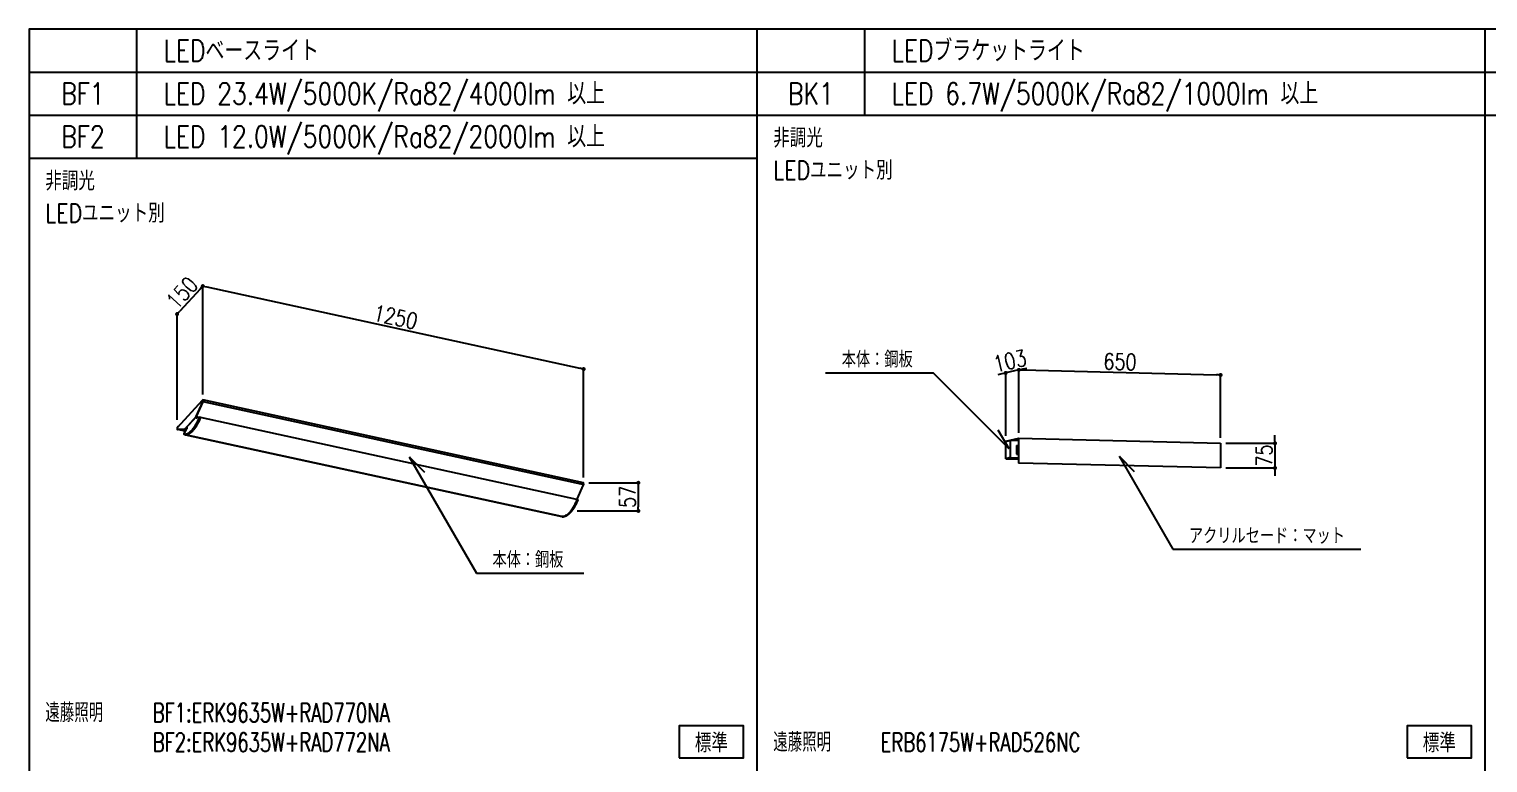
# Model space of a CAD drawing. Header units: millimetres. Extents: x 14 to 828, y 15 to 581.
# Drawn here: x 13.5 to 285, y 444.8 to 581.4 of the extents above; entities that cross this region are included whole.
import ezdxf
from ezdxf.enums import TextEntityAlignment as Align

# ---------------------------------------------------------------- set-up
doc = ezdxf.new("R2010")
doc.units = ezdxf.units.MM
doc.header["$LTSCALE"] = 0.2
doc.layers.get('Defpoints').update_dxf_attribs({"color": 5})
for name, color, linetype in [('1_シンボル', 2, 'Continuous'), ('1_寸法', 7, 'Continuous'), ('1_文字', 3, 'Continuous'), ('1_表', 7, 'Continuous')]:
    doc.layers.add(name, color=color, linetype=linetype)
doc.styles.add('Dim', font='simplex.shx', dxfattribs={"width": 0.8, "bigfont": 'extfont2.shx'})
doc.styles.get("Standard").update_dxf_attribs({"font": 'simplex.shx', "width": 0.8, "bigfont": 'extfont2.shx'})
doc.dimstyles.new('1-1', dxfattribs={"dimtxt": 3, "dimasz": 0.75, "dimexe": 0, "dimexo": 1, "dimgap": 0.5, "dimtad": 1, "dimdec": 0, "dimtxsty": 'Dim', "dimblk": 'DOT', "dimcen": 2.5, "dimadec": 0, "dimazin": 0, "dimtfac": 1, "dimtdec": 0, "dimtix": 1, "dimtmove": 2, "dimatfit": 3, "dimldrblk": '引出', "dimfxl": 1, "dimlwd": -1, "dimlwe": -1, "dimarcsym": 0})

# ---------------------------------------------------------------- blocks, each defined once
blk = doc.blocks.new('_Dot')
at = {"color": 0, "linetype": 'ByBlock', "lineweight": -2}
blk.add_line((-0.5, 0), (-1, 0), dxfattribs=at)
at = {"color": 0, "linetype": 'ByBlock', "const_width": 0.5}
blk.add_lwpolyline([(-0.25, 0, 1), (0.25, 0, 1)], format="xyb", close=True, dxfattribs=at)
blk = doc.blocks.new('*D3')
at = {"layer": '1_寸法', "color": 0, "transparency": 16777216}
for p, q in [((45.81, 513.43), (45.81, 533.6)), ((46.55, 533.44), (115.98, 518.31)), ((116.71, 497.98), (116.71, 518.15))]:
    blk.add_line(p, q, dxfattribs=at)
at = {"layer": 'Defpoints', "color": 0, "transparency": 16777216}
for p in [(116.71, 518.15), (45.81, 512.4), (116.71, 496.95)]:
    blk.add_point(p, dxfattribs=at)
at = {"layer": '1_寸法', "color": 0, "transparency": 16777216, "xscale": 0.75, "yscale": 0.75, "zscale": 0.75}
for p, rotation in [((45.81, 533.6), 167.7036180101992), ((116.71, 518.15), 347.7036180101992)]:
    blk.add_blockref('_Dot', p, dxfattribs=dict(at, rotation=rotation))
at = {"layer": '1_寸法', "color": 0, "transparency": 16777216, "insert": (81.69, 527.83), "char_height": 3, "attachment_point": 5, "rotation": 347.7036, "style": 'Dim'}
blk.add_mtext('1250', dxfattribs=at)
blk = doc.blocks.new('引出')
at = {"color": 0, "linetype": 'ByBlock', "lineweight": -2}
for p, q in [((-3.86, 1.04), (0, 0)), ((0, 0), (-1, 0))]:
    blk.add_line(p, q, dxfattribs=at)
blk = doc.blocks.new('*D4')
at = {"layer": '1_寸法', "color": 0, "transparency": 16777216}
for p, q in [((45.3, 533.04), (41.55, 528.95)), ((45.81, 513.89), (45.81, 533.6)), ((41.04, 508.69), (41.04, 528.4))]:
    blk.add_line(p, q, dxfattribs=at)
at = {"layer": 'Defpoints', "color": 0, "transparency": 16777216}
for p in [(41.04, 528.4), (45.81, 512.41), (41.04, 507.21)]:
    blk.add_point(p, dxfattribs=at)
at = {"layer": '1_寸法', "color": 0, "transparency": 16777216, "xscale": 0.75, "yscale": 0.75, "zscale": 0.75}
for p, rotation in [((45.81, 533.6), 47.50398316153963), ((41.04, 528.4), 227.5039831615396)]:
    blk.add_blockref('_Dot', p, dxfattribs=dict(at, rotation=rotation))
at = {"layer": '1_寸法', "color": 0, "transparency": 16777216, "insert": (41.95, 532.35), "char_height": 3, "attachment_point": 5, "rotation": 47.504, "style": 'Dim'}
blk.add_mtext('150', dxfattribs=at)
blk = doc.blocks.new('*D5')
at = {"layer": '1_寸法', "color": 0, "transparency": 16777216}
for p, q in [((117.69, 496.98), (126.89, 496.98)), ((126.89, 496.23), (126.89, 492.51)), ((115.52, 491.76), (126.89, 491.76))]:
    blk.add_line(p, q, dxfattribs=at)
at = {"layer": 'Defpoints', "color": 0, "transparency": 16777216}
for p in [(116.69, 496.98), (114.52, 491.76), (126.89, 491.76)]:
    blk.add_point(p, dxfattribs=at)
at = {"layer": '1_寸法', "color": 0, "transparency": 16777216, "xscale": 0.75, "yscale": 0.75, "zscale": 0.75}
for p, rotation in [((126.89, 496.98), 90), ((126.89, 491.76), 270)]:
    blk.add_blockref('_Dot', p, dxfattribs=dict(at, rotation=rotation))
at = {"layer": '1_寸法', "color": 0, "transparency": 16777216, "insert": (124.89, 494.37), "char_height": 3, "attachment_point": 5, "rotation": 90, "style": 'Dim'}
blk.add_mtext('57', dxfattribs=at)
blk = doc.blocks.new('*D6')
at = {"layer": '1_寸法', "color": 0, "transparency": 16777216}
for p, q in [((197.73, 506.3), (197.73, 518.01)), ((198.48, 517.99), (234.52, 517.07)), ((235.27, 505.34), (235.27, 517.05))]:
    blk.add_line(p, q, dxfattribs=at)
at = {"layer": 'Defpoints', "color": 0, "transparency": 16777216}
for p in [(235.27, 517.05), (197.73, 505.29), (235.27, 504.34)]:
    blk.add_point(p, dxfattribs=at)
at = {"layer": '1_寸法', "color": 0, "transparency": 16777216, "xscale": 0.75, "yscale": 0.75, "zscale": 0.75}
for p, rotation in [((197.73, 518.01), 178.5442496262403), ((235.27, 517.05), 358.5442496262404)]:
    blk.add_blockref('_Dot', p, dxfattribs=dict(at, rotation=rotation))
at = {"layer": '1_寸法', "color": 0, "transparency": 16777216, "insert": (216.55, 519.53), "char_height": 3, "attachment_point": 5, "rotation": 358.5442, "style": 'Dim'}
blk.add_mtext('650', dxfattribs=at)
blk = doc.blocks.new('*D7')
at = {"layer": '1_寸法', "color": 0, "transparency": 16777216}
for p, q in [((194.54, 517.27), (193.81, 517.1)), ((197.73, 518.01), (195.27, 517.44)), ((195.27, 505.75), (195.27, 517.44)), ((197.73, 506.32), (197.73, 518.01)), ((198.46, 518.18), (199.19, 518.35))]:
    blk.add_line(p, q, dxfattribs=at)
at = {"layer": 'Defpoints', "color": 0, "transparency": 16777216}
for p in [(195.27, 517.44), (197.73, 505.29), (195.27, 504.72)]:
    blk.add_point(p, dxfattribs=at)
at = {"layer": '1_寸法', "color": 0, "transparency": 16777216, "xscale": 0.75, "yscale": 0.75, "zscale": 0.75}
for p, rotation in [((195.27, 517.44), 13.06926692049359), ((197.73, 518.01), 193.0692669204936)]:
    blk.add_blockref('_Dot', p, dxfattribs=dict(at, rotation=rotation))
at = {"layer": '1_寸法', "color": 0, "transparency": 16777216, "insert": (196.05, 519.67), "char_height": 3, "attachment_point": 5, "rotation": 13.0693, "style": 'Dim'}
blk.add_mtext('103', dxfattribs=at)
blk = doc.blocks.new('*D8')
at = {"layer": '1_寸法', "color": 0, "transparency": 16777216}
for p, q in [((245.4, 505.09), (245.4, 505.84)), ((236.27, 504.34), (245.4, 504.34)), ((245.4, 504.34), (245.4, 499.76)), ((236.27, 499.76), (245.4, 499.76)), ((245.4, 499.01), (245.4, 498.26))]:
    blk.add_line(p, q, dxfattribs=at)
at = {"layer": 'Defpoints', "color": 0, "transparency": 16777216}
for p in [(235.27, 504.34), (235.27, 499.76), (245.4, 499.76)]:
    blk.add_point(p, dxfattribs=at)
at = {"layer": '1_寸法', "color": 0, "transparency": 16777216, "xscale": 0.75, "yscale": 0.75, "zscale": 0.75}
for p, rotation in [((245.4, 504.34), 270), ((245.4, 499.76), 90)]:
    blk.add_blockref('_Dot', p, dxfattribs=dict(at, rotation=rotation))
at = {"layer": '1_寸法', "color": 0, "transparency": 16777216, "insert": (243.4, 502.05), "char_height": 3, "attachment_point": 5, "rotation": 90, "style": 'Dim'}
blk.add_mtext('75', dxfattribs=at)

msp = doc.modelspace()

# ---------------------------------------------------------------- linework, layer by layer
at = {"layer": '1_シンボル', "color": 7}
for points in [[(41.09, 507.28), (45.77, 512.34)], [(45.2, 509.21), (45.23, 509.2), (45.24, 509.19), (45.26, 509.17), (45.27, 509.14), (45.27, 509.11), (45.27, 509.07), (45.26, 509.02), (45.25, 508.98), (45.24, 508.93), (45.09, 508.6), (44.93, 508.28), (44.77, 507.97), (44.6, 507.68), (44.43, 507.42), (44.25, 507.17), (44.07, 506.94), (43.89, 506.73), (43.71, 506.55), (43.53, 506.39), (43.35, 506.25), (43.17, 506.14), (42.99, 506.06), (42.82, 506), (42.65, 505.96), (42.48, 505.95), (42.45, 505.96), (42.44, 505.96), (42.47, 505.95), (42.48, 505.95)], [(44.59, 509.32), (42.45, 507)], [(42.55, 505.95), (42.56, 505.94), (42.58, 505.93), (42.74, 505.94), (42.92, 505.97), (43.09, 506.04), (43.27, 506.12), (43.45, 506.23), (43.63, 506.37), (43.81, 506.53), (43.99, 506.71), (44.17, 506.92), (44.35, 507.15), (44.52, 507.39), (44.7, 507.66), (44.86, 507.95), (45.03, 508.26), (45.18, 508.58), (45.33, 508.91), (45.35, 508.95), (45.36, 509), (45.37, 509.04), (45.37, 509.09), (45.36, 509.12), (45.35, 509.15), (45.34, 509.17), (45.32, 509.18), (45.28, 509.19), (45.25, 509.19)], [(45.27, 509.09), (45.28, 509.09), (45.29, 509.07), (45.3, 509.05), (45.3, 509.02), (45.3, 508.98), (45.3, 508.95), (45.29, 508.91), (45.27, 508.88), (45.12, 508.54), (44.96, 508.22), (44.79, 507.91), (44.62, 507.63), (44.44, 507.36), (44.26, 507.12), (44.08, 506.89), (43.9, 506.7), (43.71, 506.52), (43.53, 506.37), (43.37, 506.26)], [(44.55, 509.19), (44.54, 509.18), (44.54, 509.18), (44.53, 509.18), (44.52, 509.18), (44.52, 509.19), (44.52, 509.19)], [(44.74, 509.13), (44.53, 509.18)], [(44.89, 509.21), (44.59, 509.28)], [(44.72, 509.14), (44.72, 509.1)], [(44.79, 509.18), (44.79, 509.18), (44.8, 509.19), (44.8, 509.19), (44.81, 509.19), (44.81, 509.2), (44.82, 509.2), (44.82, 509.2)], [(44.84, 509.2), (44.85, 509.21), (44.86, 509.21), (44.87, 509.21), (44.88, 509.22), (44.9, 509.22), (44.91, 509.22), (44.92, 509.22), (44.93, 509.22), (44.95, 509.22), (44.96, 509.22), (44.99, 509.22), (45, 509.22), (45.01, 509.22), (45.02, 509.22), (45.04, 509.23), (45.05, 509.23), (45.06, 509.23), (45.08, 509.23), (45.09, 509.23), (45.1, 509.22), (45.12, 509.22), (45.13, 509.22), (45.14, 509.22), (45.17, 509.21), (45.18, 509.21), (45.19, 509.21)], [(45.27, 509.07), (45.29, 509.07)], [(45.33, 509.18), (115.4, 493.93)], [(42.54, 506.58), (41.08, 506.9)], [(42.45, 505.96), (42.45, 505.96), (42.44, 505.96), (42.43, 505.96), (42.42, 505.96), (42.42, 505.97), (42.41, 505.97), (42.41, 505.97), (42.4, 505.98), (42.39, 505.99), (42.39, 505.99), (42.39, 506), (42.38, 506), (42.38, 506.01), (42.37, 506.02), (42.37, 506.02), (42.37, 506.03), (42.37, 506.04), (42.36, 506.04), (42.36, 506.05), (42.36, 506.06), (42.36, 506.07), (42.36, 506.08), (42.36, 506.09), (42.36, 506.09), (42.36, 506.1), (42.36, 506.11), (42.36, 506.12), (42.36, 506.13), (42.36, 506.14), (42.37, 506.15), (42.37, 506.16), (42.37, 506.18), (42.38, 506.21)], [(42.38, 506.21), (42.4, 506.25), (42.41, 506.29), (42.43, 506.33), (42.44, 506.37), (42.46, 506.4), (42.48, 506.44), (42.49, 506.48), (42.51, 506.52), (42.53, 506.56), (42.54, 506.59), (42.58, 506.67), (42.59, 506.71), (42.61, 506.75), (42.63, 506.78), (42.65, 506.82), (42.66, 506.86), (42.68, 506.89)], [(42.7, 506.92), (42.45, 506.97)], [(42.53, 507.09), (42.53, 507.05)], [(42.58, 505.93), (112.65, 490.68), (112.65, 490.68), (42.57, 505.93)], [(42.83, 507.1), (42.62, 507.14)], [(42.69, 506.9), (42.69, 506.9), (42.69, 506.91), (42.69, 506.92), (42.7, 506.92), (42.7, 506.93), (42.71, 506.93)], [(42.71, 506.93), (42.8, 507.04)], [(42.8, 507.04), (42.81, 507.04), (42.81, 507.05), (42.81, 507.05), (42.82, 507.06), (42.82, 507.06), (42.82, 507.07), (42.82, 507.07), (42.82, 507.08), (42.82, 507.08), (42.83, 507.09), (42.83, 507.09), (42.83, 507.1), (42.83, 507.1), (42.83, 507.11), (42.83, 507.11), (42.83, 507.12), (42.83, 507.12), (42.83, 507.13)], [(42.83, 507.13), (42.82, 507.35)], [(195.27, 501.43), (195.27, 504.72), (197.73, 505.29)], [(195.27, 504.65), (197.68, 505.21), (197.68, 500.67)], [(197.73, 500.63), (197.73, 505.29), (235.27, 504.34)], [(197.68, 504.81), (196.11, 504.85), (196.11, 501.68), (197.68, 501.64)], [(197.27, 503.96), (197.68, 503.95)], [(197.27, 503.96), (197.27, 502.29)], [(235.27, 504.34), (235.27, 499.76)], [(196.11, 501.68), (195.27, 501.43)], [(195.27, 501.43), (197.68, 501.37)], [(197.68, 502.27), (197.27, 502.28)], [(197.73, 500.63), (197.68, 500.67)], [(235.27, 499.76), (197.73, 500.63)], [(115.4, 493.93), (115.42, 493.92), (115.43, 493.9), (115.44, 493.87), (115.44, 493.83), (115.44, 493.79), (115.44, 493.75), (115.42, 493.7), (115.41, 493.66), (115.26, 493.32), (115.1, 493), (114.94, 492.7), (114.77, 492.41), (114.6, 492.14), (114.42, 491.89), (114.25, 491.66), (114.07, 491.46), (113.89, 491.27), (113.71, 491.11), (113.52, 490.98), (113.34, 490.87), (113.17, 490.78), (112.99, 490.72), (112.82, 490.69), (112.65, 490.68)], [(112.78, 490.65), (112.75, 490.66), (112.92, 490.67), (113.09, 490.7), (113.26, 490.76), (113.44, 490.85), (113.62, 490.96), (113.8, 491.09), (113.98, 491.25), (114.16, 491.44), (114.34, 491.64), (114.52, 491.87), (114.7, 492.12), (114.87, 492.39), (115.04, 492.68), (115.2, 492.98), (115.36, 493.3), (115.51, 493.64), (115.52, 493.68), (115.53, 493.73), (115.54, 493.77), (115.54, 493.81), (115.54, 493.85), (115.53, 493.88), (115.51, 493.9), (115.5, 493.91), (115.46, 493.91), (115.42, 493.92)], [(115.58, 493.64), (115.56, 493.57), (115.53, 493.51), (115.5, 493.45), (115.47, 493.38), (115.44, 493.32), (115.41, 493.25), (115.39, 493.19), (115.36, 493.13), (115.32, 493.06), (115.29, 493), (115.26, 492.94), (115.23, 492.88), (115.2, 492.82), (115.16, 492.76), (115.13, 492.69), (115.09, 492.63), (115.06, 492.57), (115.02, 492.51), (114.99, 492.45), (114.95, 492.39), (114.92, 492.33), (114.88, 492.27), (114.84, 492.22), (114.8, 492.16), (114.76, 492.1), (114.72, 492.04), (114.68, 491.98), (114.64, 491.93), (114.6, 491.87), (114.56, 491.82), (114.52, 491.76), (114.47, 491.71), (114.43, 491.65), (114.38, 491.6), (114.34, 491.54), (114.29, 491.49), (114.25, 491.44), (114.2, 491.39), (114.15, 491.34), (114.1, 491.29), (114.05, 491.24), (114, 491.2), (113.94, 491.15), (113.89, 491.1), (113.84, 491.06), (113.78, 491.02), (113.73, 490.98), (113.67, 490.94), (113.61, 490.9), (113.55, 490.86), (113.49, 490.83), (113.43, 490.8), (113.36, 490.77), (113.3, 490.74), (113.23, 490.72), (113.17, 490.69), (113.1, 490.67), (113.03, 490.66), (112.96, 490.66), (112.89, 490.66)], [(115.5, 493.91), (115.53, 493.9)], [(115.53, 493.9), (115.54, 493.9), (115.55, 493.9), (115.56, 493.89), (115.57, 493.89), (115.57, 493.88), (115.58, 493.87), (115.59, 493.87), (115.59, 493.86), (115.59, 493.85), (115.6, 493.84), (115.6, 493.84), (115.6, 493.83), (115.61, 493.82), (115.61, 493.81), (115.61, 493.8), (115.61, 493.79), (115.61, 493.79), (115.61, 493.78), (115.61, 493.77), (115.61, 493.76), (115.61, 493.75), (115.61, 493.74), (115.61, 493.73), (115.61, 493.72), (115.6, 493.7), (115.6, 493.69), (115.6, 493.67), (115.6, 493.66), (115.59, 493.66), (115.59, 493.65), (115.59, 493.65), (115.59, 493.64), (115.58, 493.63)], [(112.72, 490.68), (112.73, 490.66), (112.75, 490.66)]]:
    msp.add_lwpolyline(points, dxfattribs=at)
for points in [[(44.75, 509.14), (44.55, 509.19), (44.51, 509.2), (44.59, 509.28, 0.079166), (44.6, 509.3), (45.82, 512.03, 0.112241), (45.84, 512.11), (116.72, 496.68), (116.71, 496.94), (116.71, 496.95), (116.71, 496.96), (116.7, 496.97), (116.7, 496.98), (116.69, 496.98), (45.81, 512.41)], [(45.84, 512.11), (45.83, 512.37), (45.83, 512.38), (45.82, 512.39), (45.82, 512.4), (45.81, 512.4), (45.81, 512.41), (45.8, 512.41), (45.8, 512.4), (45.79, 512.4), (45.65, 512.24), (45.65, 512.21), (45.79, 512.36), (45.79, 512.36), (45.8, 512.36), (45.8, 512.36), (45.8, 512.36), (45.8, 512.36), (45.81, 512.36), (45.81, 512.35), (45.81, 512.35), (45.82, 512.09, -0.112241), (45.81, 512.05), (44.59, 509.33, -0.07914), (44.59, 509.32), (44.51, 509.23), (44.51, 509.2)], [(42.82, 507.36), (42.84, 507.14), (42.84, 507.13), (42.84, 507.12), (42.84, 507.11), (42.83, 507.1), (42.83, 507.09), (42.83, 507.08), (42.83, 507.08), (42.82, 507.06), (42.82, 507.05), (42.82, 507.04), (42.82, 507.04), (42.81, 507.03), (42.81, 507.02), (42.8, 507.01), (42.8, 507.01), (42.79, 507), (42.69, 506.89, 0.072484), (42.68, 506.88), (42.66, 506.82), (42.63, 506.77), (42.58, 506.65), (42.55, 506.6), (42.53, 506.54), (42.5, 506.49), (42.48, 506.43), (42.46, 506.37), (42.43, 506.31), (42.41, 506.26), (42.39, 506.2), (42.38, 506.19), (42.38, 506.18), (42.38, 506.17), (42.37, 506.17), (42.37, 506.16), (42.37, 506.15), (42.37, 506.13), (42.37, 506.12), (42.37, 506.11), (42.37, 506.1), (42.37, 506.09), (42.37, 506.08), (42.37, 506.08), (42.37, 506.07), (42.37, 506.07), (42.37, 506.06), (42.38, 506.06), (42.38, 506.05), (42.38, 506.05), (42.4, 506.05), (42.5, 506.05), (42.6, 506.05), (42.69, 506.07), (42.79, 506.1), (42.88, 506.13), (42.98, 506.17), (43.07, 506.22), (43.15, 506.27), (43.24, 506.32), (43.32, 506.38), (43.4, 506.44), (43.48, 506.5), (43.55, 506.57), (43.63, 506.64), (43.7, 506.71), (43.77, 506.78), (43.84, 506.85), (43.9, 506.93), (43.97, 507), (44.03, 507.08), (44.09, 507.16), (44.15, 507.24), (44.21, 507.32), (44.27, 507.41), (44.32, 507.49), (44.38, 507.57), (44.43, 507.66), (44.49, 507.74), (44.54, 507.83), (44.59, 507.91), (44.64, 508), (44.69, 508.09), (44.73, 508.18), (44.78, 508.27), (44.83, 508.35), (44.87, 508.44), (44.92, 508.53), (44.96, 508.63), (45, 508.72), (45.04, 508.81), (45.08, 508.9), (45.12, 508.99), (45.13, 509), (45.13, 509.01), (45.13, 509.02), (45.13, 509.02), (45.14, 509.04), (45.14, 509.05), (45.14, 509.06), (45.14, 509.07), (45.14, 509.08), (45.14, 509.09), (45.14, 509.11), (45.14, 509.11), (45.14, 509.12), (45.14, 509.12), (45.14, 509.13), (45.13, 509.14), (45.13, 509.14), (45.13, 509.15), (45.12, 509.15), (45.09, 509.16), (45.06, 509.16), (45, 509.17), (44.98, 509.17), (44.95, 509.17), (44.92, 509.17), (44.89, 509.17), (44.87, 509.16), (44.84, 509.16), (44.81, 509.15), (44.78, 509.15, 0.159174), (44.77, 509.14), (44.67, 509.03), (44.67, 509.03), (44.67, 509.03), (44.66, 509.02), (44.66, 509.02), (44.65, 509.02), (44.65, 509.02), (44.64, 509.02), (44.64, 509.02), (44.63, 509.03), (44.63, 509.03), (44.63, 509.04), (44.63, 509.04), (44.62, 509.05), (44.62, 509.05), (44.62, 509.06), (44.62, 509.07), (44.62, 509.16)], [(44.52, 509.19), (42.57, 507.08), (42.57, 507.04, 0.133306), (42.6, 507.11)], [(44.78, 509.18), (44.69, 509.07, 0.206057), (44.67, 509.03)], [(41.22, 507.46), (41.08, 507.3, 0.175564), (41.04, 507.2), (41.06, 506.94), (41.06, 506.93), (41.06, 506.92), (41.06, 506.91), (41.06, 506.91), (41.07, 506.9), (41.07, 506.9), (41.07, 506.9), (41.08, 506.9)], [(41.25, 507.45), (41.22, 507.46), (41.22, 507.42), (41.08, 507.27, 0.175571), (41.06, 507.22), (41.08, 506.96), (41.08, 506.95), (41.08, 506.95), (41.08, 506.95), (41.08, 506.95), (41.08, 506.94), (41.08, 506.94), (41.08, 506.94), (41.09, 506.94), (42.44, 507, 0.191942), (42.45, 507.01), (42.53, 507.09), (42.57, 507.08)], [(42.54, 506.58), (41.08, 506.9), (42.44, 506.96, 0.191939), (42.45, 506.97), (42.53, 507.05), (42.57, 507.04), (42.77, 507)], [(115.5, 493.91), (116.71, 496.6, 0.112251), (116.72, 496.68)], [(113.8, 491.2), (113.88, 491.27), (114.07, 491.44), (114.25, 491.64), (114.43, 491.86), (114.61, 492.1), (114.79, 492.37), (114.96, 492.65), (115.13, 492.96), (115.29, 493.28), (115.44, 493.62, 0.285522), (115.44, 493.8)], [(112.74, 490.66), (112.78, 490.65), (112.78, 490.65, 0.12817), (112.81, 490.65)]]:
    msp.add_lwpolyline(points, format="xyb", dxfattribs=at)
at = {"layer": '1_文字'}
for p, q in [((161.76, 517.45), (181.76, 517.45)), ((195.9, 503.31), (181.76, 517.45)), ((195.9, 503.31), (193.9, 506.78)), ((84.24, 501.81), (87.07, 498.98)), ((84.24, 501.81), (96.74, 480.16)), ((216.38, 501.93), (219.21, 499.11)), ((216.38, 501.93), (226.38, 484.61)), ((226.38, 484.61), (261.38, 484.61)), ((96.74, 480.16), (116.74, 480.16))]:
    msp.add_line(p, q, dxfattribs=at)
at = {"layer": '1_文字', "linetype": 'Continuous'}
for points in [[(134.49, 445.75), (146.49, 445.75), (146.49, 451.75), (134.49, 451.75)], [(269.99, 445.75), (281.99, 445.75), (281.99, 451.75), (269.99, 451.75)]]:
    msp.add_lwpolyline(points, close=True, dxfattribs=at)
at = {"layer": '1_表', "color": 6}
for p, q in [((33.5, 581.44), (33.5, 557.44)), ((149, 31.44), (149, 581.44)), ((169, 581.44), (169, 565.44)), ((284.5, 31.44), (284.5, 581.44)), ((13.5, 573.44), (827.5, 573.44)), ((13.5, 565.44), (827.5, 565.44)), ((13.5, 557.44), (149, 557.44))]:
    msp.add_line(p, q, dxfattribs=at)
msp.add_lwpolyline([(13.5, 31.44), (827.5, 31.44), (827.5, 581.44), (13.5, 581.44)], close=True, dxfattribs=at)

# ---------------------------------------------------------------- texts
at = {"layer": '1_文字', "linetype": 'Continuous', "width": 0.8}
for s, height, p in [('LEDベースライト', 4, (38.5, 575.44)), ('LEDブラケットライト', 4, (174, 575.44)), ('LED 23.4W/5000K/Ra82/4000lm 以上 ', 4, (38.5, 567.44)), ('LED 6.7W/5000K/Ra82/1000lm 以上 ', 4, (174, 567.44)), ('LED 12.0W/5000K/Ra82/2000lm 以上 ', 4, (38.5, 559.44)), ('本体：鋼板', 3, (164.76, 518.45)), ('アクリルセード：マット', 3, (229.38, 485.61)), ('本体：鋼板', 3, (99.74, 481.16))]:
    msp.add_text(s, height=height, dxfattribs=at).set_placement(p)
for s, p in [('BF1', (23.5, 569.44)), ('BK1', (159, 569.44)), ('BF2', (23.5, 561.44))]:
    msp.add_text(s, height=4, dxfattribs=at).set_placement(p, align=Align.MIDDLE_CENTER)
at = {"layer": '1_文字'}
for s, width, p in [('非調光', 0.8, (152, 559.44)), ('LEDユニット別', 0.8, (152, 553.44)), ('非調光', 0.8, (16.5, 551.44)), ('LEDユニット別', 0.8, (16.5, 545.44)), ('遠藤照明', 0.7, (16.5, 452.44)), ('BF1:ERK9635W+RAD770NA', 0.7, (36.5, 452.44)), ('遠藤照明', 0.7, (152, 446.94)), ('BF2:ERK9635W+RAD772NA', 0.7, (36.5, 446.94)), ('ERB6175W+RAD526NC', 0.7, (172, 446.94))]:
    msp.add_text(s, height=3.5, dxfattribs=dict(at, width=width)).set_placement(p)
at = {"layer": '1_文字', "width": 0.8}
for p in [(140.49, 448.75), (275.99, 448.75)]:
    msp.add_text('標準', height=3.5, dxfattribs=at).set_placement(p, align=Align.MIDDLE)

# ---------------------------------------------------------------- dimensions: what is measured, and where the dimension line sits
at = {"layer": '1_寸法'}
for p1, p2, distance, text, picture, middle in [((45.81, 512.41), (41.04, 507.21), -14.31, '150', '*D4', (41.95, 532.35)), ((45.81, 512.4), (116.71, 496.95), 20.71, '1250', '*D3', (81.69, 527.83)), ((197.73, 505.29), (195.27, 504.72), -12.38, '10<>', '*D7', (196.05, 519.67)), ((197.73, 505.29), (235.27, 504.34), 12.71, '650', '*D6', (216.55, 519.53))]:
    dim = msp.add_aligned_dim(p1=p1, p2=p2, distance=distance, text=text, dimstyle='1-1', dxfattribs=at)
    dim.commit()
    dim.dimension.update_dxf_attribs({"geometry": picture, "text_midpoint": middle})
for base, p1, p2, text, picture, middle in [((245.4, 499.76), (235.27, 504.34), (235.27, 499.76), '7<>', '*D8', (243.4, 502.05)), ((126.89, 491.76), (116.69, 496.98), (114.52, 491.76), '57', '*D5', (124.89, 494.37))]:
    dim = msp.add_linear_dim(base=base, p1=p1, p2=p2, angle=90, text=text, dimstyle='1-1', dxfattribs=at)
    dim.commit()
    dim.dimension.update_dxf_attribs({"geometry": picture, "text_midpoint": middle})

doc.saveas('drawing.dxf')
